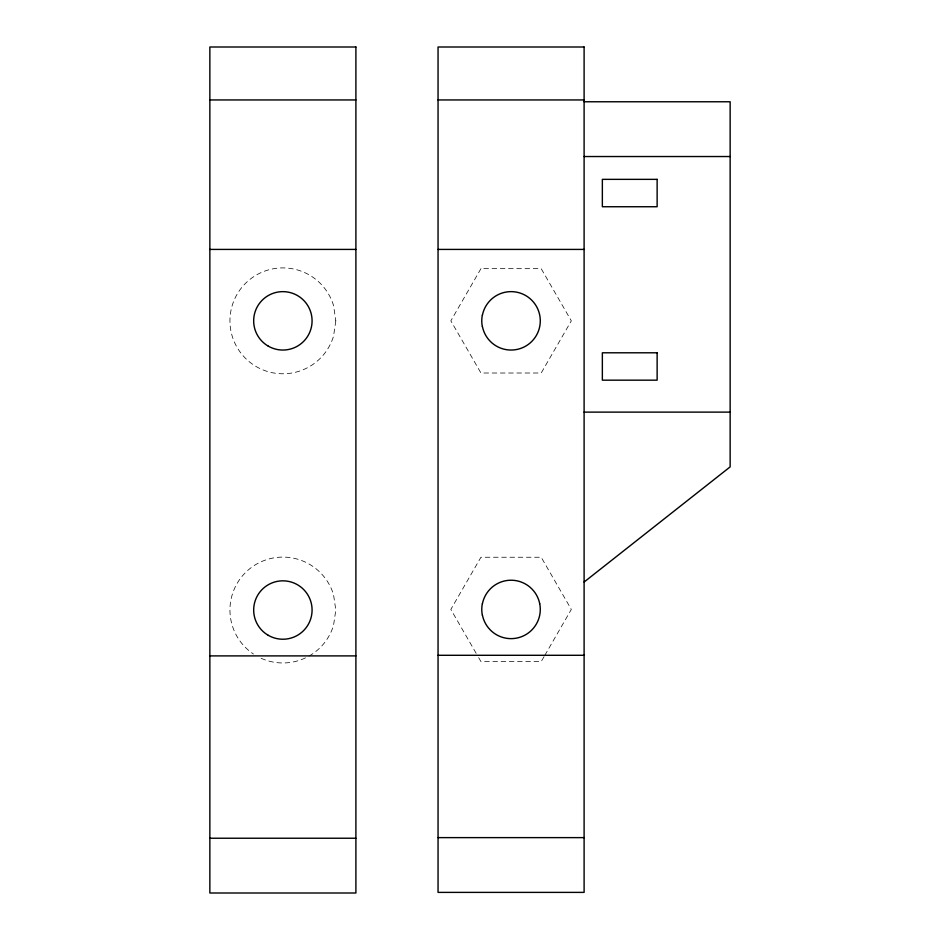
<?xml version="1.0" encoding="UTF-8"?>
<svg xmlns="http://www.w3.org/2000/svg" width="940" height="940" viewBox="0 0 940 940"><rect width="100%" height="100%" fill="white"/><g stroke="black" fill="none" stroke-linecap="round" stroke-linejoin="round"><path stroke-width="0.7" stroke-dasharray="4.7 3.53" d="M544.072 656.625L541.193 661.596L480.951 661.596L478.084 656.625M544.789 655.391L571.32 609.425L541.193 557.244L480.951 557.244L450.836 609.425L477.367 655.391M308.966 656.096A52.934 52.934 0 0 0 333.536 625.394L335.815 610.025L333.536 594.668A52.934 52.934 0 0 0 251.344 567.513A52.934 52.934 0 0 0 253.471 654.04M305.512 657.883A52.934 52.934 0 0 1 260.239 657.883M335.815 320.846L333.536 336.214A52.934 52.934 0 0 1 252.049 363.874A52.934 52.934 0 0 1 252.049 277.805A52.934 52.934 0 0 1 333.536 305.477L335.815 320.846M480.951 268.664L450.836 320.846L480.951 373.015L541.193 373.015L571.32 320.846L541.193 268.664L480.951 268.664"/><path stroke-width="1.41" d="M584.104 582.036L730.145 466.886L730.145 101.767L584.104 101.767M209.855 99.946L355.896 99.946M438.052 99.946L584.104 99.946M584.104 156.534L730.145 156.534M209.855 249.417L355.896 249.417M438.052 249.417L584.104 249.417M584.104 412.12L730.145 412.12M438.052 655.286L584.104 655.286M209.855 655.897L355.896 655.897M438.052 837.622L584.104 837.622M209.855 838.233L355.896 838.233M482.42 326.544A29.21 29.21 0 0 0 488.495 339.375L490.422 341.49A29.21 29.21 0 0 0 531.723 341.502L533.65 339.375A29.21 29.21 0 0 0 539.725 326.544A29.258 29.258 0 0 0 539.725 315.147A29.21 29.21 0 0 0 533.662 302.328L531.735 300.189A29.21 29.21 0 0 0 490.422 300.189L488.495 302.316A29.21 29.21 0 0 0 482.42 315.159M482.42 615.124A29.21 29.21 0 0 0 488.495 627.955L490.422 630.082A29.21 29.21 0 0 0 531.723 630.094L533.65 627.955A29.21 29.21 0 0 0 539.725 615.124A29.258 29.258 0 0 0 539.725 603.727M482.42 603.739A29.21 29.21 0 0 1 488.495 590.908L490.422 588.769A29.21 29.21 0 0 1 531.723 588.781L533.65 590.896A29.21 29.21 0 0 1 539.725 603.739M482.326 615.124A29.258 29.258 0 0 1 482.326 603.727M482.326 326.544A29.258 29.258 0 0 1 482.326 315.147M355.896 47L209.855 47L209.855 893L355.896 893L355.896 47M584.104 47L438.052 47L438.052 892.389L584.104 892.389L584.104 47M657.13 179.352L602.352 179.352L602.352 206.741L657.13 206.741L657.13 179.352M657.13 352.794L602.352 352.794L602.352 380.171L657.13 380.171L657.13 352.794M268.276 346.143A29.21 29.21 0 0 0 312.08 320.846A29.21 29.21 0 0 0 268.276 295.548A29.21 29.21 0 0 0 268.276 346.143M268.276 635.323A29.21 29.21 0 0 0 312.08 610.025A29.21 29.21 0 0 0 268.276 584.739A29.21 29.21 0 0 0 268.276 635.323"/></g></svg>
